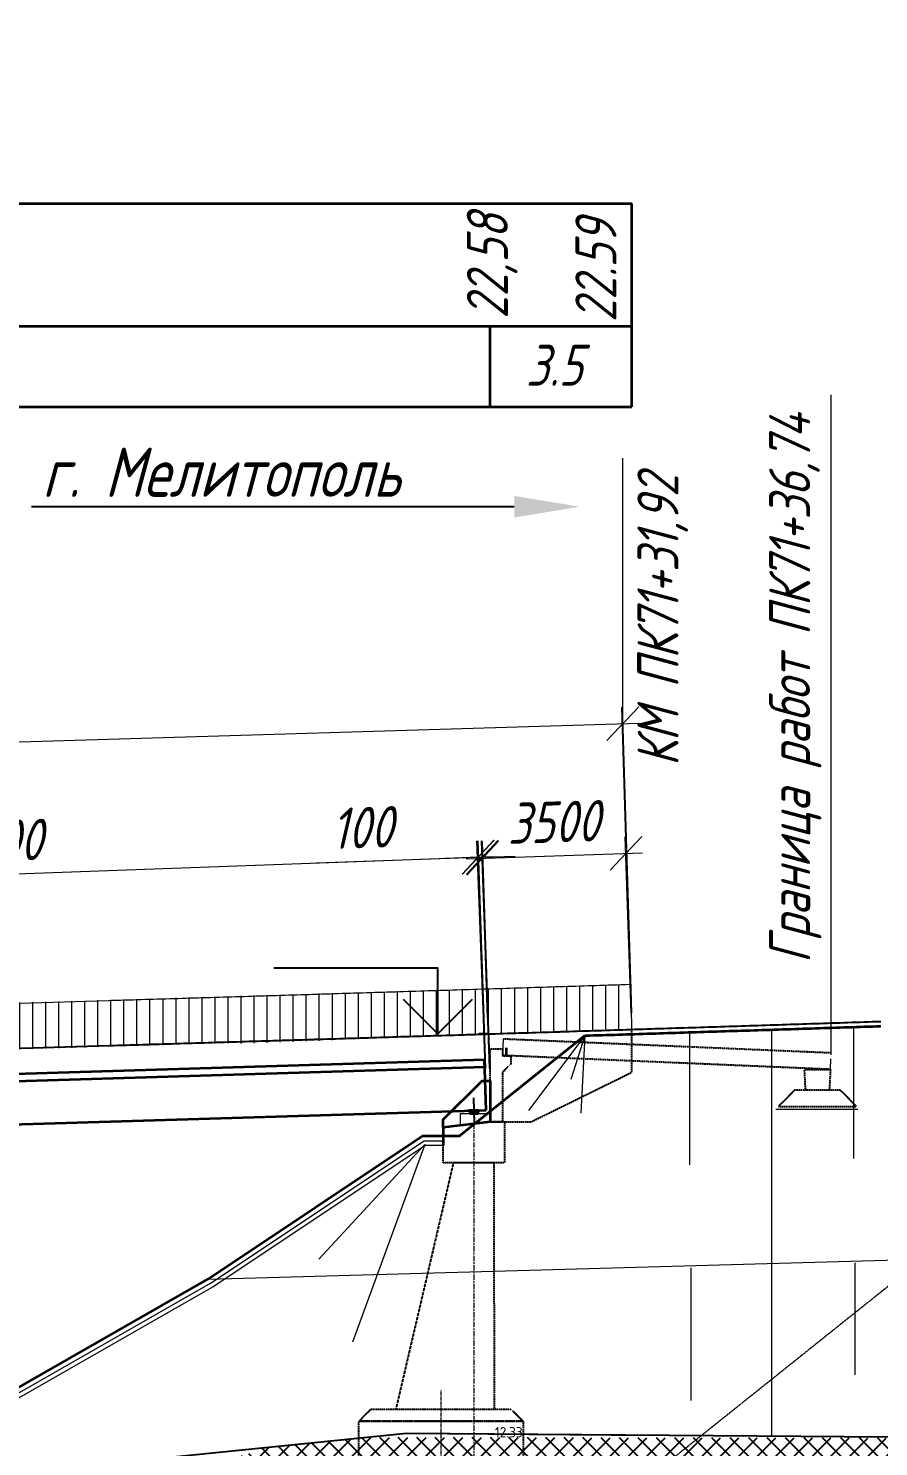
# Model space of a CAD drawing. Header units: millimetres. Extents: x 0 to 285450075, y -3000605 to 8125189010.
# Drawn here: x 6915451 to 6936179, y 12523 to 47088 of the extents above; entities that cross this region are included whole.
import ezdxf
from ezdxf import colors
from ezdxf.entities.mleader import LeaderData, LeaderLine
from ezdxf.enums import TextEntityAlignment as Align
from ezdxf.math import Vec2, Vec3

# ---------------------------------------------------------------- set-up
doc = ezdxf.new("R2018")
doc.units = ezdxf.units.MM
for name, pattern in [('DASHED', [7, 5, -2, 0]), ('невидимая', [9.525, 6.35, -3.175]), ('осевая', [2, 1.25, -0.25, 0.25, -0.25])]:
    doc.linetypes.add(name, pattern=pattern)
for name, color, linetype, lineweight in [('04_Невидимые', 3, 'Continuous', 13), ('1-Бетон', 106, 'Continuous', 35), ('1-Примечания', 4, 'Continuous', 25), ('1-Размеры', 1, 'Continuous', 25), ('1-Текст_3', 250, 'Continuous', 25), ('ИС_TXT', 4, 'Continuous', 18), ('ИС_АРМ', 1, 'Continuous', 35), ('ИС_Выноски', 3, 'Continuous', 18), ('ИС_Мвн', 3, 'Continuous', 18), ('ИС_Основная', 7, 'Continuous', 35), ('ИС_Ось', 3, 'осевая', 18), ('ИС_Размер', 3, 'Continuous', 18), ('ИС_ТаБл', 5, 'Continuous', 35), ('ИС_Тонкая', 3, 'Continuous', 18)]:
    doc.layers.add(name, color=color, linetype=linetype, lineweight=lineweight)
for name, color, linetype in [('geology', 250, 'Continuous'), ('ИС_Невидимая', 4, 'невидимая'), ('Красный профиль', 1, 'Continuous'), ('Скважина', 170, 'Continuous'), ('Черный профиль', 3, 'Continuous')]:
    doc.layers.add(name, color=color, linetype=linetype)
doc.styles.add('0', font='isocpeur.ttf', dxfattribs={"width": 0.8, "oblique": 15})
doc.styles.add('ISOCPEUR', font='isocpeur.ttf', dxfattribs={"width": 0.8, "oblique": 15, "height": 2.5})
doc.styles.get("Standard").update_dxf_attribs({"font": 'arial.ttf'})
doc.styles.add('Стандарт-геология', font='romant.shx', dxfattribs={"width": 0.9, "height": 2.5})
doc.dimstyles.new('М400нов', dxfattribs={"dimscale": 400, "dimtxt": 2.5, "dimasz": 2, "dimexe": 1, "dimexo": 1, "dimgap": 0.8, "dimtad": 1, "dimdec": 0, "dimzin": 0, "dimdsep": 46, "dimtxsty": '0', "dimblk": 'OBLIQUE', "dimcen": 0.09, "dimdle": 1, "dimclrd": 256, "dimclre": 256, "dimclrt": 256, "dimadec": 4, "dimazin": 0, "dimtfac": 1, "dimtdec": 0, "dimtmove": 1, "dimatfit": 2, "dimfxl": 1, "dimtolj": 1, "dimtzin": 0, "dimlwd": -1, "dimarcsym": 0})

# ---------------------------------------------------------------- blocks, each defined once
blk = doc.blocks.new('_None')
blk = doc.blocks.new('_OBLIQUE')
at = {"color": 0, "linetype": 'ByBlock', "lineweight": -2}
blk.add_line((0.5, 0.5), (-0.5, -0.5), dxfattribs=at)
blk = doc.blocks.new('*D1581')
at = {"layer": 'Defpoints', "color": 0, "linetype": 'Continuous', "transparency": 16777216}
for p in [(6929942, 30143), (6930166, 22692), (6775855, 18046)]:
    blk.add_point(p, dxfattribs=at)
at = {"layer": 'ИС_Размер', "lineweight": -2, "transparency": 16777216}
for p, q in [((6930154, 23092), (6929930, 30543)), ((6775843, 18446), (6775619, 25898))]:
    blk.add_line(p, q, dxfattribs=at)
at = {"layer": 'ИС_Размер', "transparency": 16777216}
blk.add_line((6775231, 25486), (6930342, 30155), dxfattribs=at)
at = {"layer": 'ИС_Размер', "linetype": 'Continuous', "transparency": 16777216, "xscale": 800, "yscale": 800, "zscale": 800}
for p, rotation in [((6929942, 30143), 1.724269677828712), ((6775631, 25498), 181.7242696778287)]:
    blk.add_blockref('_OBLIQUE', p, dxfattribs=dict(at, rotation=rotation))
at = {"layer": 'ИС_Размер', "linetype": 'Continuous', "transparency": 16777216, "insert": (6852762, 28640), "char_height": 1000, "attachment_point": 5, "rotation": 1.7243, "style": '0'}
blk.add_mtext('\\A1;154400', dxfattribs=at)
blk = doc.blocks.new('*U1555')
blk.add_lwpolyline([(0, 0), (0, 200)])
at = {"layer": 'Defpoints'}
for points in [[(-9, 0), (-9, 200)], [(-8, 0), (-8, 200)], [(8, 0), (8, 200)], [(9, 0), (9, 200)]]:
    blk.add_lwpolyline(points, dxfattribs=at)
blk = doc.blocks.new('б24 1.23')
at = {"layer": '1-Бетон', "linetype": 'Continuous'}
for points in [[(0, 0), (6, 1230)], [(5, 1050), (24005, 940)], [(6, 1230), (24005, 1120)], [(24000, -110), (24005, 1120)], [(0, 0), (24000, -110)]]:
    blk.add_lwpolyline(points, dxfattribs=at)
at = {"layer": 'Красный профиль', "linetype": 'Continuous'}
for points in [[(301, 306), (299, -309)], [(23701, 199), (23698, -416)]]:
    blk.add_lwpolyline(points, dxfattribs=at)
blk = doc.blocks.new('*D1586')
at = {"layer": 'Defpoints', "color": 0, "linetype": 'Continuous', "transparency": 16777216}
for p in [(6926411, 26888), (6926566, 22574), (6902582, 21710)]:
    blk.add_point(p, dxfattribs=at)
at = {"layer": 'ИС_Размер', "lineweight": -2, "transparency": 16777216}
for p, q in [((6926552, 22974), (6926396, 27288)), ((6902567, 22110), (6902412, 26423))]:
    blk.add_line(p, q, dxfattribs=at)
at = {"layer": 'ИС_Размер', "transparency": 16777216}
blk.add_line((6902026, 26009), (6926810, 26902), dxfattribs=at)
at = {"layer": 'ИС_Размер', "linetype": 'Continuous', "transparency": 16777216, "xscale": 800, "yscale": 800, "zscale": 800}
for p, rotation in [((6926411, 26888), 2.064041569416751), ((6902426, 26024), 182.0640415694167)]:
    blk.add_blockref('_OBLIQUE', p, dxfattribs=dict(at, rotation=rotation))
at = {"layer": 'ИС_Размер', "linetype": 'Continuous', "transparency": 16777216, "insert": (6914389, 27275), "char_height": 1000, "attachment_point": 5, "rotation": 2.064, "style": '0'}
blk.add_mtext('\\A1;24000', dxfattribs=at)
blk = doc.blocks.new('*D1593')
at = {"layer": 'Defpoints', "color": 0, "linetype": 'Continuous', "transparency": 16777216}
for p in [(6926519, 26890), (6926610, 21345), (6926710, 21349)]:
    blk.add_point(p, dxfattribs=at)
at = {"layer": 'ИС_Размер', "lineweight": -2, "transparency": 16777216}
for p, q in [((6926596, 21745), (6926405, 27286)), ((6926697, 21749), (6926505, 27290))]:
    blk.add_line(p, q, dxfattribs=at)
at = {"layer": 'ИС_Размер', "transparency": 16777216}
for p, q in [((6922473, 26750), (6926419, 26886)), ((6926419, 26886), (6925619, 26859)), ((6926419, 26886), (6926519, 26890)), ((6926419, 26886), (6926519, 26890)), ((6926519, 26890), (6927318, 26917))]:
    blk.add_line(p, q, dxfattribs=at)
at = {"layer": 'ИС_Размер', "linetype": 'Continuous', "transparency": 16777216, "xscale": 800, "yscale": 800, "zscale": 800}
for p, rotation in [((6926419, 26886), 1.981356038492397), ((6926519, 26890), 181.9813560384924)]:
    blk.add_blockref('_OBLIQUE', p, dxfattribs=dict(at, rotation=rotation))
at = {"layer": 'ИС_Размер', "linetype": 'Continuous', "transparency": 16777216, "insert": (6923578, 27609), "char_height": 1000, "attachment_point": 5, "rotation": 1.9814, "style": '0'}
blk.add_mtext('\\A1;100', dxfattribs=at)
blk = doc.blocks.new('*D1594')
at = {"layer": 'Defpoints', "color": 0, "linetype": 'Continuous', "transparency": 16777216}
for p in [(6930023, 26983), (6926668, 22575), (6930166, 22692)]:
    blk.add_point(p, dxfattribs=at)
at = {"layer": 'ИС_Размер', "lineweight": -2, "transparency": 16777216}
for p, q in [((6930153, 23092), (6930009, 27382)), ((6926655, 22975), (6926511, 27265))]:
    blk.add_line(p, q, dxfattribs=at)
at = {"layer": 'ИС_Размер', "transparency": 16777216}
blk.add_line((6926125, 26852), (6930423, 26996), dxfattribs=at)
at = {"layer": 'ИС_Размер', "linetype": 'Continuous', "transparency": 16777216, "xscale": 800, "yscale": 800, "zscale": 800}
for p, rotation in [((6930023, 26983), 1.913654337365663), ((6926525, 26866), 181.9136543373657)]:
    blk.add_blockref('_OBLIQUE', p, dxfattribs=dict(at, rotation=rotation))
at = {"layer": 'ИС_Размер', "linetype": 'Continuous', "transparency": 16777216, "insert": (6928246, 27744), "char_height": 1000, "attachment_point": 5, "rotation": 1.9137, "style": '0'}
blk.add_mtext('\\A1;3500', dxfattribs=at)
blk = doc.blocks.new('*U1553')
at = {"layer": '1-Примечания', "linetype": 'Continuous'}
blk.add_line((0, 0), (0.5, 0), dxfattribs=at)
for points in [[(3, 0), (3, 4), (13, 4)], [(5.121, 2.121), (3, 0), (0.879, 2.121)]]:
    blk.add_lwpolyline(points, dxfattribs=at)
at = {"layer": '1-Текст_3', "lineweight": 30, "oblique": 15, "width": 0.8, "flags": 104}
blk.add_attdef('ВЫСОТА', text='', height=3, dxfattribs=at).set_placement((8.127, 6.167), align=Align.MIDDLE_CENTER)
blk.add_attdef('ПРИМЕЧАНИЕ', text='', height=3, dxfattribs=at).set_placement((8, 3.25), align=Align.TOP_CENTER)
blk = doc.blocks.new('зщдзждю')
at = {"layer": 'geology', "true_color": 0xb2b2b2}
h = blk.add_hatch(dxfattribs=at)
h.set_pattern_fill('NET', color=253, scale=100, angle=45)
h.set_pattern_definition([(45, (-6879640.2, -73803.65), (-224.506403, 224.506403), []), (135, (-6879640.2, -73803.65), (-224.506403, -224.506403), [])])
h.paths.add_polyline_path([(99405, 2903), (99405, 9263), (91372, 7257), (74293, 4804), (54061, 4828), (53625, 4784), (51689, 4588), (50813, 4303), (49813, 4266), (48813, 4178), (47813, 4088), (46813, 3997), (45813, 3890), (40103, 1651), (40103, 809), (38301, 809), (38301, 944), (36683, 309), (36652, 247), (36524, 247), (35968, 29), (35968, -217), (36167, -217), (36075, -355), (57365, 2903)])
h.paths.add_polyline_path([(49041, 3165), (49041, 2165), (47239, 2165), (47239, 3165)], flags=16)
edge = h.paths.add_edge_path(flags=16)
edge.add_arc((46611, 2645), 500, 0, 360)
h.paths.add_polyline_path([(36138, 31), (36138, 35), (36135, 35), (36135, 31)], flags=16)
h.paths.add_polyline_path([(36208, -196), (36897, -196), (36897, 254), (36208, 254)], flags=16)
h.paths.add_polyline_path([(46175, 2330), (47080, 2330), (47080, 2930), (46175, 2930)], flags=16)
h.paths.add_polyline_path([(47484, 2250), (48791, 2250), (48791, 3081), (47484, 3081)], flags=0)
h.paths.add_polyline_path([(38547, 894), (39854, 894), (39854, 1724), (38547, 1724)], flags=17)
h.paths.add_polyline_path([(37131, -482), (38632, -482), (38632, 24), (37131, 24)])
at = {"layer": 'Черный профиль', "color": 253, "linetype": 'Continuous', "true_color": 0xb2b2b2, "flags": 128}
blk.add_lwpolyline([(41205, 3527), (55075, 4930), (61049, 4885)], dxfattribs=at)
at = {"layer": 'Скважина', "color": 253, "lineweight": 13, "true_color": 0xb2b2b2, "style": 'Стандарт-геология', "width": 0.9}
for p in [(57905, 5080), (57907, 5080)]:
    blk.add_text('12.33', height=250, dxfattribs=at).set_placement(p, align=Align.TOP_RIGHT)
blk = doc.blocks.new('мост план кальмиус')
at = {"layer": 'ИС_Выноски'}
ml = blk.add_multileader_mtext('Standard', dxfattribs=at)
ml.set_content('Ось опоры ОК6 \\PПК71+28,02', color=256, style='ISOCPEUR')
ml.set_leader_properties(color=256, linetype='ByLayer')
ml.set_arrow_properties(name='NONE')
ml.build(insert=Vec2(0, 0))
ml.multileader.update_dxf_attribs({"text_left_attachment_type": 6, "text_right_attachment_type": 6, "dogleg_length": 0.36, "arrow_head_size": 600, "scale": 200})
ctx = ml.context
ctx.base_point, ctx.scale, ctx.char_height, ctx.arrow_head_size, ctx.landing_gap_size, ctx.plane_origin, ctx.plane_x_axis, ctx.plane_y_axis = Vec3(73245, -25515), 200, 1200, 600, 125, Vec3(80241, -7446), Vec3(0, 1), Vec3(-1, 0)
ctx.left_attachment, ctx.right_attachment, ctx.text_align_type = 6, 6, 1
notes = []
notes.append((ctx, [(1, (1, 1, 0), (73245, -15820), (0, -1), 161, [(1, [(73245, -14402)], 0, [])])]))
ctx.mtext.insert, ctx.mtext.text_direction, ctx.mtext.rotation, ctx.mtext.width, ctx.mtext.alignment, ctx.mtext.flow_direction = Vec3(71805, -20748), Vec3(0, 1), 1.570796, 17109.09, 2, 5
for ctx, leaders in notes:
    for number, flags, end, landing, length, lines in leaders:
        leader = LeaderData()
        leader.index, (leader.has_last_leader_line, leader.has_dogleg_vector, leader.attachment_direction) = number, flags
        leader.last_leader_point, leader.dogleg_vector, leader.dogleg_length = Vec3(end), Vec3(landing), length
        for number, points, colour, breaks in lines:
            line = LeaderLine()
            line.index, line.vertices, line.color, line.breaks = number, Vec3.list(points), colors.encode_raw_color(colour), breaks
            leader.lines.append(line)
        ctx.leaders.append(leader)

msp = doc.modelspace()

# ---------------------------------------------------------------- block references
at = {"layer": '1-Бетон'}
msp.add_blockref('мост план кальмиус', (6853073.53, -668947.9294), dxfattribs=at)

# ---------------------------------------------------------------- next in the draw order: hatches: boundary and pattern name
at = {"layer": 'ИС_Тонкая'}
h = msp.add_hatch(dxfattribs=at)
h.set_pattern_fill('ANSI31', color=256, scale=100, angle=45)
h.set_pattern_definition([(90, (-4328068.45, 93533.4), (-317.5, 0), [])])
h.paths.add_polyline_path([(6920579.2541, 22365.2736), (6920680.0099, 22342.3477), (6920779.9589, 22346.3133), (6920879.908, 22350.2794), (6920979.857, 22354.2461), (6921079.8061, 22358.2134), (6921179.7552, 22362.1813), (6921279.7042, 22366.1498), (6921379.6533, 22370.1189), (6921479.6024, 22374.0886), (6921579.5514, 22378.0588), (6921679.5005, 22382.0297), (6921779.4496, 22386.0011), (6921879.3986, 22389.9732), (6921979.3477, 22393.9458), (6922079.2967, 22397.919), (6922179.2458, 22401.8928), (6922279.1949, 22405.8672), (6922379.1439, 22409.8422), (6922479.093, 22413.8178), (6922579.0421, 22417.794), (6922678.9911, 22421.7707), (6922778.9402, 22425.7481), (6922878.8893, 22429.726), (6922978.8383, 22433.7046), (6923078.7874, 22437.6837), (6923178.7364, 22441.6634), (6923278.6855, 22445.6437), (6923378.6346, 22449.6246), (6923478.5836, 22453.6061), (6923578.5327, 22457.5882), (6923678.4818, 22461.5709), (6923778.4308, 22465.5542), (6923878.3799, 22469.538), (6923978.329, 22473.5225), (6924078.278, 22477.5075), (6924178.2271, 22481.4932), (6924278.1761, 22485.4794), (6924378.1252, 22489.4662), (6924478.0743, 22493.4536), (6924578.0233, 22497.4416), (6924677.9724, 22501.4302), (6924686.7244, 22501.7795), (6924777.9215, 22505.4194), (6924877.8705, 22509.4091), (6924977.8196, 22513.3995), (6925077.7687, 22517.3904), (6925177.7177, 22521.382), (6925277.6668, 22525.3741), (6925377.6158, 22529.3669), (6925477.5649, 22533.3602), (6925577.514, 22537.3541), (6925677.463, 22541.3486), (6925777.4121, 22545.3437), (6925877.3612, 22549.3394), (6925977.3102, 22553.3356), (6926077.2593, 22557.3325), (6926177.2084, 22561.3299), (6926277.1574, 22565.328), (6926377.1065, 22569.3266), (6926477.0555, 22573.3259), (6926577.0046, 22577.3257), (6926676.9537, 22581.3261), (6926776.9027, 22585.3271), (6926876.8518, 22589.3287), (6926976.8009, 22593.3309), (6927076.7499, 22597.3336), (6927176.699, 22601.337), (6927276.6481, 22605.341), (6927376.5971, 22609.3455), (6927476.5462, 22613.3507), (6927576.4953, 22617.3564), (6927676.4443, 22621.3627), (6927776.3934, 22625.3696), (6927876.3424, 22629.3771), (6927976.2915, 22633.3852), (6928076.2406, 22637.3939), (6928176.1896, 22641.4032), (6928276.1387, 22645.4131), (6928376.0878, 22649.4235), (6928476.0368, 22653.4346), (6928575.9859, 22657.4462), (6928675.935, 22661.4585), (6928775.884, 22665.4713), (6928875.8331, 22669.4847), (6928975.7821, 22673.4987), (6929075.7312, 22677.5133), (6929175.6803, 22681.5285), (6929275.6293, 22685.5443), (6929375.5784, 22689.5606), (6929475.5275, 22693.5776), (6929575.4765, 22697.5952), (6929675.4256, 22701.6133), (6929775.3747, 22705.632), (6929875.3237, 22709.6514), (6929975.2728, 22713.6713), (6930149.8938, 22691.2129), (6930166.0247, 22691.7271), (6930165.0284, 22749.914), (6930161.2596, 22970.0207), (6930147.1905, 23791.6855), (6775821.9789, 19149.9653), (6775854.1573, 18077.3508)])

# ---------------------------------------------------------------- next in the draw order: linework, layer by layer
at = {"color": 1}
msp.add_lwpolyline([(6902568.7473, 21851.8735), (6926607.7456, 22579.2387)], dxfattribs=at)
at = {"layer": '04_Невидимые', "color": 4, "linetype": 'DASHED', "ltscale": 500, "flags": 128}
msp.add_lwpolyline([(6927020.4609, 22062.7499), (6927037.48, 22463.1981)], dxfattribs=at)
at = {"layer": '04_Невидимые', "color": 4, "linetype": 'DASHED', "ltscale": 50, "flags": 128}
for points in [[(6935003.4763, 21724.2822), (6935020.4609, 22123.9214)], [(6935003.4763, 21724.2822), (6935003.4763, 21714.2822)]]:
    msp.add_lwpolyline(points, dxfattribs=at)
at = {"layer": '04_Невидимые', "color": 4, "linetype": 'DASHED', "ltscale": 500, "flags": 128}
msp.add_lwpolyline([(6926710.4784, 20439.9114), (6925984.1113, 20353.719), (6925984.1113, 20639.9299), (6926710.5176, 20639.9001)], close=True, dxfattribs=at)
at = {"layer": '1-Бетон'}
for points in [[(6926190.2844, 20691.923), (6926430.2844, 20691.9113), (6926430.2854, 20711.9113), (6926190.2854, 20711.923)], [(6926210.1535, 20639.9221), (6926410.1535, 20639.9122), (6926410.1561, 20691.9122), (6926210.1561, 20691.9221)]]:
    msp.add_lwpolyline(points, close=True, dxfattribs=at)
at = {"layer": 'ИС_TXT', "color": 5, "ltscale": 0.05}
msp.add_line((6933669.1284, 20750.8115, 999), (6935669.1284, 20750.8115, 999), dxfattribs=at)
at = {"layer": 'ИС_Невидимая', "ltscale": 0.3}
for points in [[(6926710.4584, 20439.9106), (6927710.4583, 20439.9205), (6930166.0922, 21649.2219), (6930166.0922, 22691.7291)], [(6927037.48, 22463.1981), (6935020.4609, 22123.9214)], [(6927020.4953, 22063.5589), (6935003.4763, 21724.2822)], [(6925810.5542, 19435.2808), (6924410.885, 13439.8747), (6926810.885, 13439.9179), (6926810.3643, 19439.897), (6925810.5542, 19439.897)]]:
    msp.add_lwpolyline(points, dxfattribs=at)
for points in [[(6926710.481, 20439.9114), (6926710.4684, 22213.9714), (6927009.9153, 22213.9714), (6927009.9153, 22045.4853), (6927210.4609, 22045.4853), (6927210.4609, 21845.4853), (6927010.4609, 21645.4853), (6927010.48, 20439.9196)], [(6935003.4763, 21714.2822), (6934979.475, 21234.2572), (6934958.4763, 21214.2822), (6934418.4763, 21214.2822), (6934397.4775, 21234.2572), (6934373.4763, 21714.2822)], [(6933738.4763, 20814.2822), (6935638.4763, 20814.2822), (6935238.4763, 21214.2822), (6934138.4763, 21214.2822)], [(6925560.7895, 20303.4813), (6926710.4583, 20439.9182), (6927059.9127, 20439.897), (6927059.9127, 19439.897), (6925560.7895, 19439.897)], [(6927510.7196, 13139.8948), (6923510.7196, 13139.8985), (6923810.6689, 13439.8947), (6927211.2028, 13439.8977)], [(6927510.7196, 11439.8945), (6923510.7196, 11439.8948), (6923510.7196, 13139.8985), (6927510.7196, 13139.8948)]]:
    msp.add_lwpolyline(points, close=True, dxfattribs=at)
at = {"layer": 'ИС_Основная'}
for p, q in [((6925955.8859, 20091.3724), (6929016.8404, 22540.1359)), ((6925560.7895, 20298.8756), (6925560.7895, 19863.8376))]:
    msp.add_line(p, q, dxfattribs=at)
at = {"layer": 'ИС_Основная', "flags": 128}
msp.add_lwpolyline([(6929016.8404, 22540.1359), (6929036.3404, 22540.7541), (6929136.3074, 22543.9246), (6929236.2743, 22547.0966), (6929336.2413, 22550.27), (6929412.2601, 22552.6842), (6929436.2089, 22553.445), (6929536.1753, 22556.6214), (6929636.1423, 22559.7993), (6929736.1093, 22562.9786), (6929836.0762, 22566.1594), (6929936.0432, 22569.3417), (6930036.0102, 22572.5255), (6930135.9772, 22575.7107), (6930235.9442, 22578.8974), (6930335.9112, 22582.0856), (6930412.277, 22584.5221), (6930435.8788, 22585.2753), (6930535.8451, 22588.4664), (6930635.8121, 22591.659), (6930735.7791, 22594.853), (6930835.7461, 22598.0486), (6930935.7131, 22601.2456), (6931035.68, 22604.4441), (6931135.647, 22607.644), (6931235.614, 22610.8455), (6931335.581, 22614.0484), (6931412.2939, 22616.5072), (6931435.5486, 22617.2528), (6931535.515, 22620.4586), (6931635.4819, 22623.6659), (6931735.4489, 22626.8747), (6931835.4159, 22630.0849), (6931935.3829, 22633.2967), (6932035.3499, 22636.5099), (6932135.3169, 22639.7246), (6932235.2838, 22642.9407), (6932335.2508, 22646.1583), (6932412.3108, 22648.6397), (6932435.2185, 22649.3775), (6932535.1848, 22652.598), (6932635.1518, 22655.82), (6932735.1188, 22659.0436), (6932835.0857, 22662.2685), (6932935.0527, 22665.495), (6933035.0197, 22668.7229), (6933134.9867, 22671.9523), (6933234.9537, 22675.1832), (6933334.9207, 22678.4155), (6933412.3277, 22680.9194), (6933434.8883, 22681.6494), (6933534.8546, 22684.8846), (6933634.8216, 22688.1214), (6933734.7886, 22691.3596), (6933834.7556, 22694.5993), (6933934.7226, 22697.8405), (6934034.6896, 22701.0832), (6934134.6565, 22704.3273), (6934234.6235, 22707.5729), (6934334.5905, 22710.8199), (6934412.3447, 22713.3465), (6934434.5581, 22714.0685), (6934534.5245, 22717.3185), (6934634.4915, 22720.57), (6934734.4584, 22723.8229), (6934834.4254, 22727.0774), (6934934.3924, 22730.3333), (6935034.3594, 22733.5906), (6935134.3264, 22736.8495), (6935234.2934, 22740.1098), (6935334.2603, 22743.3716), (6935412.3616, 22745.9209), (6935434.228, 22746.6348), (6935534.1943, 22749.8996), (6935634.1613, 22753.1658), (6935734.1283, 22756.4334), (6935834.0953, 22759.7026), (6935934.0622, 22762.9732), (6936034.0292, 22766.2453), (6936133.9962, 22769.5189), (6936233.9632, 22772.7939)], dxfattribs=at)
at = {"layer": 'ИС_Основная'}
msp.add_lwpolyline([(6926710.5122, 20439.9246), (6925561.0669, 20303.5142), (6925560.9489, 20498.8756), (6926510.4381, 21435.3002), (6926710.4314, 21435.3002)], close=True, dxfattribs=at)
msp.add_lwpolyline([(6910788.7781, 11440.224), (6919829.9339, 16606.5988), (6925060.7921, 20093.8376), (6925958.9674, 20093.8376)], dxfattribs=at)
at = {"layer": 'ИС_Ось', "ltscale": 0.3}
msp.add_line((6929910.9583, 11238.8588), (6944695.093, 23055.326), dxfattribs=at)
at = {"layer": 'ИС_Ось'}
for points in [[(6926310.5166, 20804.9424), (6926310.5065, 20599.7482)], [(6925510.7196, 4283.403), (6925510.7196, 13887.095)]]:
    msp.add_lwpolyline(points, dxfattribs=at)
at = {"layer": 'ИС_Ось', "ltscale": 0.3}
msp.add_lwpolyline([(6926310.7921, 20346.8574), (6926310.6986, 11439.8946)], dxfattribs=at)
at = {"layer": 'ИС_ТаБл'}
for p, q in [((6766243.5233, 42821.6513), (6930166.0922, 42821.6513)), ((6930166.0922, 37867.2436), (6930166.0922, 42821.6513)), ((6766243.5233, 37867.2436), (6930166.0922, 37867.2436))]:
    msp.add_line(p, q, dxfattribs=at)
at = {"layer": 'ИС_ТаБл', "ltscale": 1000}
msp.add_line((6930166.0922, 39821.6513), (6766243.5233, 39821.6513), dxfattribs=at)
at = {"layer": 'ИС_ТаБл'}
msp.add_lwpolyline([(6926710.4739, 37867.2436), (6926710.4739, 39821.6513)], dxfattribs=at)
at = {"layer": 'ИС_Тонкая'}
for p, q in [((6929941.7778, 30143.3111), (6929941.7778, 36610)), ((6929016.8404, 22540.1359), (6927641.1955, 20713.6724)), ((6929016.8404, 22540.1359), (6928676.1685, 21467.4015)), ((6929016.8404, 22540.1359), (6928919.93, 20651.4549)), ((6925113.7895, 19888.7991), (6922528.6143, 17088.2425)), ((6925113.7895, 19888.7991), (6923350.6945, 15072.3769))]:
    msp.add_line(p, q, dxfattribs=at)
for points in [[(6935020.4609, 22123.9214), (6935020.4609, 38160)], [(6775822.0464, 19149.9673), (6917403.7375, 23397.418), (6917503.6947, 23400.4175), (6917603.6438, 23403.4182), (6917703.5929, 23406.4203), (6917803.542, 23409.424), (6917903.4911, 23412.4291), (6918003.4403, 23415.4356), (6918103.3894, 23418.4437), (6918203.3385, 23421.4532), (6918303.2876, 23424.4642), (6918375.4732, 23426.6397), (6918403.2309, 23427.4764), (6918503.1858, 23430.4906), (6918603.135, 23433.506), (6918703.0841, 23436.5228), (6918803.0332, 23439.5412), (6918902.9823, 23442.561), (6919002.9314, 23445.5823), (6919102.8805, 23448.605), (6919202.8297, 23451.6293), (6919302.7788, 23454.655), (6919375.3114, 23456.8516), (6919402.722, 23457.682), (6919502.677, 23460.7108), (6919602.6261, 23463.7409), (6919702.5752, 23466.7725), (6919802.5243, 23469.8056), (6919902.4735, 23472.8401), (6920002.4226, 23475.8761), (6920102.3717, 23478.9136), (6920202.3208, 23481.9525), (6920302.2699, 23484.993), (6920375.1496, 23487.2109), (6920402.2131, 23488.0347), (6920502.1682, 23491.0782), (6920602.1173, 23494.123), (6920702.0664, 23497.1694), (6920802.0155, 23500.2171), (6920901.9646, 23503.2664), (6921001.9137, 23506.3171), (6921101.8629, 23509.3693), (6921201.812, 23512.423), (6921301.7611, 23515.4781), (6921374.9878, 23517.7174), (6921401.7043, 23518.5346), (6921501.6593, 23521.5928), (6921601.6084, 23524.6524), (6921701.5576, 23527.7134), (6921801.5067, 23530.7759), (6921901.4558, 23533.8399), (6922001.4049, 23536.9053), (6922101.354, 23539.9722), (6922201.3031, 23543.0406), (6922301.2523, 23546.1105), (6922374.826, 23548.3712), (6922401.1954, 23549.1816), (6922501.1505, 23552.2546), (6922601.0996, 23555.3289), (6922701.0487, 23558.4046), (6922800.9978, 23561.4819), (6922900.947, 23564.5606), (6923000.8961, 23567.6407), (6923100.8452, 23570.7224), (6923200.7943, 23573.8055), (6923300.7434, 23576.89), (6923374.6642, 23579.1723), (6923400.6866, 23579.9759), (6923500.6417, 23583.0636), (6923600.5908, 23586.1526), (6923700.5399, 23589.2431), (6923800.489, 23592.335), (6923900.4381, 23595.4284), (6924000.3872, 23598.5233), (6924100.3364, 23601.6197), (6924200.2855, 23604.7175), (6924300.2346, 23607.8168), (6924374.5024, 23610.1207), (6924400.1777, 23610.9174), (6924500.1328, 23614.0198), (6924600.082, 23617.1235), (6924700.0311, 23620.2287), (6924799.9802, 23623.3353), (6924899.9293, 23626.4435), (6924999.8784, 23629.5531), (6925099.8275, 23632.6641), (6925199.7767, 23635.7767), (6925299.7258, 23638.8907), (6925374.3406, 23641.2164), (6925399.6689, 23642.006), (6925499.624, 23645.1232), (6925599.5731, 23648.2416), (6925699.5222, 23651.3615), (6925799.4714, 23654.4829), (6925899.4205, 23657.6057), (6925999.3696, 23660.73), (6926099.3187, 23663.8558), (6926199.2678, 23666.9831), (6926299.2169, 23670.1118), (6926374.1789, 23672.4593), (6926399.16, 23673.2418), (6926499.1152, 23676.3737), (6926599.0643, 23679.5069), (6926699.0134, 23682.6415), (6926798.9625, 23685.7776), (6926898.9117, 23688.9151), (6926998.8608, 23692.0542), (6927098.8099, 23695.1947), (6927198.759, 23698.3367), (6927298.7081, 23701.4801), (6927374.0171, 23703.8496), (6927398.6511, 23704.6249), (6927498.6064, 23707.7714), (6927598.5555, 23710.9193), (6927698.5046, 23714.0687), (6927798.4537, 23717.2195), (6927898.4028, 23720.3718), (6927998.352, 23723.5255), (6928098.3011, 23726.6807), (6928198.2502, 23729.8374), (6928298.1993, 23732.9956), (6928373.8553, 23735.3872), (6928398.1423, 23736.1551), (6928498.0975, 23739.3164), (6928598.0467, 23742.479), (6928697.9958, 23745.643), (6928797.9449, 23748.8086), (6928897.894, 23751.9756), (6928997.8431, 23755.144), (6929097.7922, 23758.314), (6929197.7414, 23761.4854), (6929297.6905, 23764.6583), (6929373.6935, 23767.072), (6929397.6335, 23767.8325), (6929497.5887, 23771.0085), (6929597.5378, 23774.1858), (6929697.487, 23777.3646), (6929797.4361, 23780.5448), (6929897.3852, 23783.7266), (6929997.3343, 23786.9097), (6930097.2834, 23790.0944), (6930147.258, 23791.6875)], [(6930166.0922, 22691.7291), (6930147.258, 23791.6875)], [(6931565.6986, 22621.427), (6931565.6986, 19389.6882)], [(6933565.6986, 22685.8833), (6933565.6986, 12783.0502)], [(6935565.6986, 22750.9289), (6935565.6986, 19544.7854)], [(6910840.515, 11331.5778), (6919893.0591, 16504.4601), (6925097.1252, 19973.8376), (6925560.7895, 19973.8376)], [(6911146.6874, 11391.3584), (6919945.6633, 16419.3446), (6925127.4027, 19873.8376), (6925560.7895, 19873.8376)], [(6919829.9339, 16606.5988), (6962188.433, 17792.2035)], [(6935598.6157, 17006.0041), (6935598.6157, 14272.2073)], [(6931598.6157, 16876.5022), (6931598.6157, 13644.7634)]]:
    msp.add_lwpolyline(points, dxfattribs=at)
at = {"layer": 'Красный профиль', "linetype": 'Continuous', "flags": 128}
msp.add_lwpolyline([(6761841.5182, 17630.0566), (6917436.7226, 22297.9127), (6917536.6879, 22300.9124), (6917636.6532, 22303.9136), (6917736.6185, 22306.9162), (6917836.5838, 22309.9203), (6917936.5491, 22312.9259), (6918036.5144, 22315.933), (6918136.4797, 22318.9415), (6918236.445, 22321.9515), (6918336.4103, 22324.963), (6918408.6098, 22327.1389), (6918436.3756, 22327.9759), (6918536.3409, 22330.9903), (6918636.3062, 22334.0062), (6918736.2714, 22337.0236), (6918836.2367, 22340.0424), (6918936.202, 22343.0627), (6919036.1673, 22346.0845), (6919136.1326, 22349.1077), (6919236.0979, 22352.1325), (6919336.0632, 22355.1587), (6919408.6098, 22357.3557), (6919436.0285, 22358.1863), (6919535.9938, 22361.2155), (6919635.9591, 22364.2461), (6919735.9244, 22367.2781), (6919835.8897, 22370.3117), (6919935.855, 22373.3467), (6920035.8202, 22376.3832), (6920135.7855, 22379.4212), (6920235.7508, 22382.4606), (6920335.7161, 22385.5015), (6920408.6098, 22387.7199), (6920435.6814, 22388.5439), (6920535.6467, 22391.5878), (6920635.612, 22394.6331), (6920735.5773, 22397.6799), (6920835.5426, 22400.7282), (6920935.5079, 22403.7779), (6921035.4732, 22406.8292), (6921135.4385, 22409.8819), (6921235.4038, 22412.936), (6921335.3691, 22415.9917), (6921408.6098, 22418.2313), (6921435.3343, 22419.0488), (6921535.2996, 22422.1073), (6921635.2649, 22425.1674), (6921735.2302, 22428.2289), (6921835.1955, 22431.2919), (6921935.1608, 22434.3564), (6922035.1261, 22437.4223), (6922135.0914, 22440.4897), (6922235.0567, 22443.5586), (6922335.022, 22446.629), (6922408.6098, 22448.8901), (6922434.9873, 22449.7008), (6922534.9526, 22452.7741), (6922634.9179, 22455.8489), (6922734.8832, 22458.9251), (6922834.8484, 22462.0028), (6922934.8137, 22465.082), (6923034.779, 22468.1627), (6923134.7443, 22471.2448), (6923234.7096, 22474.3284), (6923334.6749, 22477.4135), (6923408.6098, 22479.6962), (6923434.6402, 22480.5001), (6923534.6055, 22483.5881), (6923634.5708, 22486.6776), (6923734.5361, 22489.7685), (6923834.5014, 22492.861), (6923934.4667, 22495.9549), (6924034.432, 22499.0503), (6924134.3973, 22502.1471), (6924234.3625, 22505.2454), (6924334.3278, 22508.3452), (6924408.6098, 22510.6496), (6924434.2931, 22511.4465), (6924534.2584, 22514.5493), (6924634.2237, 22517.6535), (6924734.189, 22520.7592), (6924834.1543, 22523.8663), (6924934.1196, 22526.975), (6925034.0849, 22530.0851), (6925134.0502, 22533.1966), (6925234.0155, 22536.3097), (6925333.9808, 22539.4242), (6925408.6098, 22541.7503), (6925433.9461, 22542.5402), (6925533.9114, 22545.6577), (6925633.8766, 22548.7766), (6925733.8419, 22551.897), (6925833.8072, 22555.0189), (6925933.7725, 22558.1422), (6926033.7378, 22561.2671), (6926133.7031, 22564.3934), (6926233.6684, 22567.5211), (6926333.6337, 22570.6504), (6926408.6098, 22572.9983), (6926433.599, 22573.7811), (6926533.5643, 22576.9133), (6926633.5296, 22580.0469), (6926733.4949, 22583.1821), (6926833.4602, 22586.3187), (6926933.4254, 22589.4567), (6927033.3907, 22592.5963), (6927133.356, 22595.7373), (6927233.3213, 22598.8798), (6927333.2866, 22602.0237), (6927408.6098, 22604.3937), (6927433.2519, 22605.1692), (6927533.2172, 22608.3161), (6927633.1825, 22611.4645), (6927733.1478, 22614.6143), (6927833.1131, 22617.7656), (6927933.0784, 22620.9184), (6928033.0437, 22624.0727), (6928133.009, 22627.2284), (6928232.9743, 22630.3857), (6928332.9395, 22633.5443), (6928408.6098, 22635.9363), (6928432.9048, 22636.7045), (6928532.8701, 22639.8661), (6928632.8354, 22643.0292), (6928732.8007, 22646.1938), (6928832.766, 22649.3598), (6928932.7313, 22652.5274), (6929032.6966, 22655.6963), (6929132.6619, 22658.8668), (6929232.6272, 22662.0387), (6929332.5925, 22665.2121), (6929408.6098, 22667.6263), (6929432.5578, 22668.387), (6929532.5231, 22671.5634), (6929632.4884, 22674.7412), (6929732.4536, 22677.9205), (6929832.4189, 22681.1012), (6929932.3842, 22684.2835), (6930032.3495, 22687.4672), (6930132.3148, 22690.6524), (6930232.2801, 22693.839), (6930332.2454, 22697.0272), (6930408.6098, 22699.4636), (6930432.2107, 22700.2168), (6930532.176, 22703.4078), (6930632.1413, 22706.6004), (6930732.1066, 22709.7944), (6930832.0719, 22712.9899), (6930932.0372, 22716.1868), (6931032.0025, 22719.3853), (6931131.9677, 22722.5852), (6931231.933, 22725.7865), (6931331.8983, 22728.9894), (6931408.6098, 22731.4482), (6931431.8636, 22732.1937), (6931531.8289, 22735.3995), (6931631.7942, 22738.6068), (6931731.7595, 22741.8155), (6931831.7248, 22745.0257), (6931931.6901, 22748.2374), (6932031.6554, 22751.4505), (6932131.6207, 22754.6652), (6932231.586, 22757.8812), (6932331.5513, 22761.0988), (6932408.6098, 22763.5801), (6932431.5166, 22764.3179), (6932531.4818, 22767.5384), (6932631.4471, 22770.7604), (6932731.4124, 22773.9838), (6932831.3777, 22777.2087), (6932931.343, 22780.4351), (6933031.3083, 22783.663), (6933131.2736, 22786.8924), (6933231.2389, 22790.1232), (6933331.2042, 22793.3555), (6933408.6098, 22795.8593), (6933431.1695, 22796.5892), (6933531.1348, 22799.8245), (6933631.1001, 22803.0612), (6933731.0654, 22806.2993), (6933831.0306, 22809.539), (6933930.9959, 22812.7801), (6934030.9612, 22816.0227), (6934130.9265, 22819.2668), (6934230.8918, 22822.5123), (6934330.8571, 22825.7593), (6934408.6098, 22828.2859), (6934430.8224, 22829.0078), (6934530.7877, 22832.2578), (6934630.753, 22835.5092), (6934730.7183, 22838.7621), (6934830.6836, 22842.0165), (6934930.6489, 22845.2723), (6935030.6142, 22848.5296), (6935130.5795, 22851.7884), (6935230.5447, 22855.0487), (6935330.51, 22858.3104), (6935408.6098, 22860.8597), (6935430.4753, 22861.5736), (6935530.4406, 22864.8383), (6935630.4059, 22868.1044), (6935730.3712, 22871.372), (6935830.3365, 22874.6411), (6935930.3018, 22877.9117), (6936030.2671, 22881.1837), (6936130.2324, 22884.4573), (6936230.1977, 22887.7322)], dxfattribs=at)
at = {"layer": 'Черный профиль', "linetype": 'Continuous', "flags": 128}
msp.add_lwpolyline([(6910799.9533, 11446.6099), (6924670.4122, 12850.203), (6942818.9451, 12713.195), (6960967.4779, 15176.8718), (6979116.0108, 19709.1278)], dxfattribs=at)

# ---------------------------------------------------------------- next in the draw order: block references
at = {"layer": '1-Бетон', "rotation": 1.995828484253032}
msp.add_blockref('б24 1.23', (6902621.4578, 20000.2532), dxfattribs=at)
at = {"layer": '1-Размеры', "transparency": 33554687}
ref = msp.add_blockref('*U1553', (6926633.5296, 22580.0469), dxfattribs=dict(at, xscale=-399.9999999999999, yscale=399.9999999999999, zscale=399.9999999999999, rotation=359.999718071565))
lines = msp.add_mtext('\\W0.8000;22.58', dxfattribs={"layer": '1-Текст_3', "insert": (6923382.883, 25046.9951), "char_height": 2.5, "attachment_point": 1, "rotation": 359.99971807, "bg_fill": 3, "box_fill_scale": 1, "bg_fill_color": 256, "bg_fill_transparency": 0})
ref.add_attrib('ВЫСОТА', '', (6923382.883, 25046.9951)).embed_mtext(lines)
lines = msp.add_mtext('\\W0.8000;', dxfattribs={"layer": '1-Текст_3', "insert": (6923433.536, 23880.0627), "char_height": 2.5, "attachment_point": 1, "rotation": 359.99971807, "bg_fill": 3, "box_fill_scale": 1, "bg_fill_color": 256, "bg_fill_transparency": 0})
ref.add_attrib('ПРИМЕЧАНИЕ', '', (6923433.536, 23880.0627)).embed_mtext(lines)
at = {"layer": 'ИС_АРМ'}
msp.add_blockref('*U1555', (6927109.0388, 22045.4853), dxfattribs=at)

# ---------------------------------------------------------------- next in the draw order: texts
at = {"layer": 'ИС_TXT', "ltscale": 1000, "style": '0', "oblique": 15, "width": 0.8}
for s, p in [('22,58', (6927141.7638, 40010.0181, 0)), ('22.59', (6929786.0886, 39928.0365, 0))]:
    msp.add_text(s, height=1000, rotation=90, dxfattribs=at).set_placement(p)
msp.add_text('3.5', height=1000, dxfattribs=at).set_placement((6927579.5974, 38378.1907, 0))
at = {"layer": 'ИС_TXT', "extrusion": (-0.017452, 1.06865e-18, 0.999848), "style": 'ISOCPEUR', "oblique": 15, "width": 0.8}
for s, p in [('Граница работ ПК71+36,74', (-24300, 6932953.8405, -121023.887)), ('КМ ПК71+31,92', (-29102.9463, 6929743.1474, -120963.4803))]:
    msp.add_text(s, height=1000, rotation=180, dxfattribs=at).set_placement(p, align=Align.MIDDLE_LEFT)

# ---------------------------------------------------------------- next in the draw order: dimensions: what is measured, and where the dimension line sits
at = {"layer": 'ИС_Размер', "linetype": 'Continuous'}
dim = msp.add_aligned_dim(p1=(6775855.0211, 18046.4611), p2=(6930166.0948, 22691.7292), distance=7454.9574, dimstyle='М400нов', override={"dimrnd": 200}, dxfattribs=at)
dim.commit()
dim.dimension.update_dxf_attribs({"geometry": '*D1581', "text_midpoint": (6852761.5675, 28640.3057)})
for p1, p2, distance, picture, middle in [((6926668.0468, 22574.8524), (6930166.0948, 22691.7292), 4293.2598, '*D1594', (6928246.3218, 27743.6989)), ((6902581.6288, 21710.0862), (6926566.0576, 22574.4829), 4316.3465, '*D1586', (6914388.8498, 27275.2985))]:
    dim = msp.add_aligned_dim(p1=p1, p2=p2, distance=distance, dimstyle='М400нов', dxfattribs=at)
    dim.commit()
    dim.dimension.update_dxf_attribs({"geometry": picture, "text_midpoint": middle})
dim = msp.add_linear_dim(base=(6926518.7706, 26889.8186), p1=(6926610.2658, 21345.2776), p2=(6926710.464, 21348.7439), angle=1.98135604, dimstyle='М400нов', override={"dimrnd": 10}, dxfattribs=at)
dim.commit()
dim.dimension.update_dxf_attribs({"geometry": '*D1593', "text_midpoint": (6923606.2802, 26789.0611), "dimtype": 161})

# ---------------------------------------------------------------- next in the draw order: leaders
at = {"layer": 'ИС_Выноски'}
ml = msp.add_multileader_mtext('Standard', dxfattribs=at)
ml.set_content('Ось опоры ОК6 \\PПК71+28,02', color=256, style='ISOCPEUR')
ml.set_leader_properties(color=256, linetype='ByLayer')
ml.set_arrow_properties(name='NONE')
ml.build(insert=Vec2(0, 0))
ml.multileader.update_dxf_attribs({"text_left_attachment_type": 6, "text_right_attachment_type": 6, "dogleg_length": 0.36, "arrow_head_size": 600, "scale": 200})
ctx = ml.context
ctx.base_point, ctx.scale, ctx.char_height, ctx.arrow_head_size, ctx.landing_gap_size, ctx.plane_origin, ctx.plane_x_axis, ctx.plane_y_axis = Vec3(6926318.9416, -1022715.153), 200, 1200, 600, 125, Vec3(6933314.6181, -1004646.7782), Vec3(0, 1), Vec3(-1, 0)
ctx.left_attachment, ctx.right_attachment, ctx.text_align_type = 6, 6, 1
notes = []
notes.append((ctx, [(1, (1, 1, 0), (6926318.9416, -1013021.0332), (0, -1), 161.0417, [(1, [(6926318.9416, -1011603.0251)], 0, [])])]))
ctx.mtext.insert, ctx.mtext.text_direction, ctx.mtext.rotation, ctx.mtext.width, ctx.mtext.alignment, ctx.mtext.flow_direction = Vec3(6924878.9416, -1017948.614), Vec3(0, 1), 1.5707963268, 17109.090455, 2, 5
at = {"layer": 'ИС_Мвн'}
ml = msp.add_multileader_mtext('Standard', dxfattribs=at)
ml.set_content('г. Мелитополь', color=256, style='0')
ml.set_leader_properties(color=3)
ml.build(insert=Vec2(0, 0))
ml.multileader.update_dxf_attribs({"text_left_attachment_type": 6, "text_right_attachment_type": 6, "dogleg_length": 0.05, "arrow_head_size": 1600, "scale": 200})
ctx = ml.context
ctx.base_point, ctx.scale, ctx.char_height, ctx.arrow_head_size, ctx.landing_gap_size, ctx.plane_origin = Vec3(6915752.5764, 35430), 200, 1200, 1600, 36, Vec3(6925550.7916, 35430)
ctx.left_attachment, ctx.right_attachment = 6, 6
notes.append((ctx, [(0, (1, 1, 0), (6924887.4236, 35430), (-1, 0), 20, [(0, [(6928895.0567, 35430)], 0, [])])]))
ctx.mtext.insert, ctx.mtext.flow_direction = Vec3(6915788.5764, 36870), 5
for ctx, leaders in notes:
    for number, flags, end, landing, length, lines in leaders:
        leader = LeaderData()
        leader.index, (leader.has_last_leader_line, leader.has_dogleg_vector, leader.attachment_direction) = number, flags
        leader.last_leader_point, leader.dogleg_vector, leader.dogleg_length = Vec3(end), Vec3(landing), length
        for number, points, colour, breaks in lines:
            line = LeaderLine()
            line.index, line.vertices, line.color, line.breaks = number, Vec3.list(points), colors.encode_raw_color(colour), breaks
            leader.lines.append(line)
        ctx.leaders.append(leader)

# ---------------------------------------------------------------- next in the draw order: block references
at = {"layer": 'geology', "color": 6}
msp.add_blockref('зщдзждю', (6869595.1178, 7919.755), dxfattribs=at)

# ---------------------------------------------------------------- next in the draw order: leaders
at = {"layer": 'ИС_Выноски'}
ml = msp.add_multileader_mtext('Standard', dxfattribs=at)
ml.set_content('Ось опоры ОК6 \\PПК71+28,02', color=256, style='ISOCPEUR')
ml.set_leader_properties(color=256, linetype='ByLayer')
ml.set_arrow_properties(name='NONE')
ml.build(insert=Vec2(0, 0))
ml.multileader.update_dxf_attribs({"text_left_attachment_type": 6, "text_right_attachment_type": 6, "dogleg_length": 0.36, "arrow_head_size": 600, "scale": 200})
ctx = ml.context
ctx.base_point, ctx.scale, ctx.char_height, ctx.arrow_head_size, ctx.landing_gap_size, ctx.plane_origin, ctx.plane_x_axis, ctx.plane_y_axis = Vec3(6926318.9416, -1294462.4915), 200, 1200, 600, 125, Vec3(6933314.6181, -1276394.1166), Vec3(0, 1), Vec3(-1, 0)
ctx.left_attachment, ctx.right_attachment, ctx.text_align_type = 6, 6, 1
notes = []
notes.append((ctx, [(1, (1, 1, 0), (6926318.9416, -1284768.3717), (0, -1), 161.0417, [(1, [(6926318.9416, -1283350.3636)], 0, [])])]))
ctx.mtext.insert, ctx.mtext.text_direction, ctx.mtext.rotation, ctx.mtext.width, ctx.mtext.alignment, ctx.mtext.flow_direction = Vec3(6924878.9416, -1289695.9525), Vec3(0, 1), 1.5707963268, 17109.090455, 2, 5
for ctx, leaders in notes:
    for number, flags, end, landing, length, lines in leaders:
        leader = LeaderData()
        leader.index, (leader.has_last_leader_line, leader.has_dogleg_vector, leader.attachment_direction) = number, flags
        leader.last_leader_point, leader.dogleg_vector, leader.dogleg_length = Vec3(end), Vec3(landing), length
        for number, points, colour, breaks in lines:
            line = LeaderLine()
            line.index, line.vertices, line.color, line.breaks = number, Vec3.list(points), colors.encode_raw_color(colour), breaks
            leader.lines.append(line)
        ctx.leaders.append(leader)

doc.saveas('drawing.dxf')
